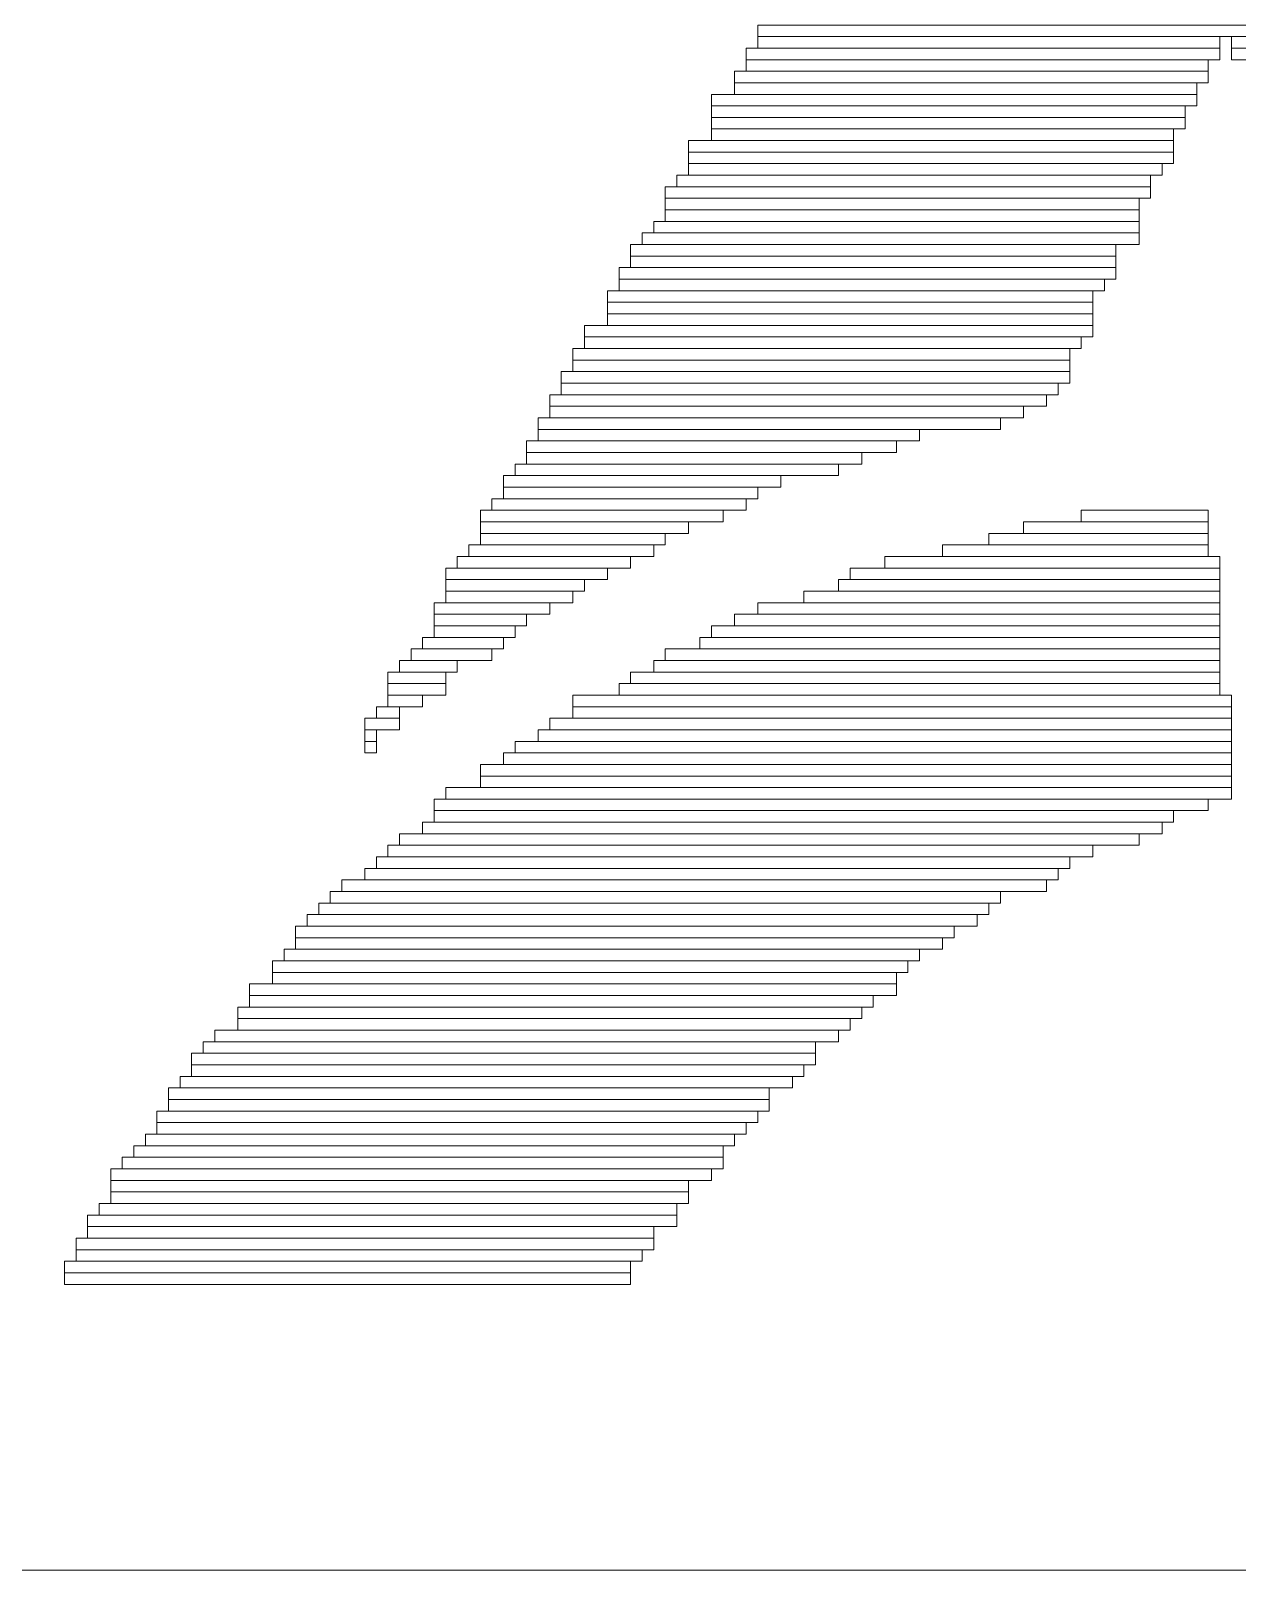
# Model space of a CAD drawing. Header units: millimetres. Extents: x -19.4 to 22.9, y -18.1 to 22.2.
# Drawn here: x -10.31 to -7.658, y -18.091 to -14.707 of the extents above; entities that cross this region are included whole.
import ezdxf

# ---------------------------------------------------------------- set-up
doc = ezdxf.new("R2010")
doc.units = ezdxf.units.MM
doc.header["$MEASUREMENT"] = 0
doc.layers.add('BG_OUTLINE', color=7, linetype='Continuous')
doc.layers.add('MA_PEN3', color=7, linetype='Continuous')

msp = doc.modelspace()

# ---------------------------------------------------------------- linework, layer by layer
at = {"layer": 'BG_OUTLINE', "lineweight": 9}
msp.add_open_spline([(-13.5636, -18.0908), (-13.5636, -18.0908), (13.4366, -18.0908), (13.4366, -18.0908), (13.4366, -18.0908), (13.4366, -18.0908), (13.4366, 12.9092), (13.4366, 12.9092), (13.4366, 12.9092), (13.4366, 12.9092), (-13.5636, 12.9092), (-13.5636, 12.9092), (-13.5636, 12.9092), (-13.5636, 12.9092), (-13.5636, -18.0908), (-13.5636, -18.0908)], degree=3, knots=[0, 0, 0, 0, 0.25, 0.25, 0.25, 0.25, 0.5, 0.5, 0.5, 0.5, 0.75, 0.75, 0.75, 0.75, 1, 1, 1, 1], dxfattribs=at)
at = {"layer": 'MA_PEN3', "lineweight": 9}
for points in [[(-8.7122, -14.7192), (-8.7122, -14.7192), (-8.7122, -14.6938), (-8.7122, -14.6938), (-8.7122, -14.6938), (-8.7122, -14.6938), (-6.7056, -14.6938), (-6.7056, -14.6938), (-6.7056, -14.6938), (-6.7056, -14.6938), (-6.7056, -14.7192), (-6.7056, -14.7192), (-6.7056, -14.7192), (-6.7056, -14.7192), (-8.7122, -14.7192), (-8.7122, -14.7192)], [(-8.7122, -14.7446), (-8.7122, -14.7446), (-8.7122, -14.7192), (-8.7122, -14.7192), (-8.7122, -14.7192), (-8.7122, -14.7192), (-7.6962, -14.7192), (-7.6962, -14.7192), (-7.6962, -14.7192), (-7.6962, -14.7192), (-7.6962, -14.7446), (-7.6962, -14.7446), (-7.6962, -14.7446), (-7.6962, -14.7446), (-8.7122, -14.7446), (-8.7122, -14.7446)], [(-7.6708, -14.7446), (-7.6708, -14.7446), (-7.6708, -14.7192), (-7.6708, -14.7192), (-7.6708, -14.7192), (-7.6708, -14.7192), (-6.7056, -14.7192), (-6.7056, -14.7192), (-6.7056, -14.7192), (-6.7056, -14.7192), (-6.7056, -14.7446), (-6.7056, -14.7446), (-6.7056, -14.7446), (-6.7056, -14.7446), (-7.6708, -14.7446), (-7.6708, -14.7446)], [(-8.7376, -14.77), (-8.7376, -14.77), (-8.7376, -14.7446), (-8.7376, -14.7446), (-8.7376, -14.7446), (-8.7376, -14.7446), (-7.6962, -14.7446), (-7.6962, -14.7446), (-7.6962, -14.7446), (-7.6962, -14.7446), (-7.6962, -14.77), (-7.6962, -14.77), (-7.6962, -14.77), (-7.6962, -14.77), (-8.7376, -14.77), (-8.7376, -14.77)], [(-7.6708, -14.77), (-7.6708, -14.77), (-7.6708, -14.7446), (-7.6708, -14.7446), (-7.6708, -14.7446), (-7.6708, -14.7446), (-6.7056, -14.7446), (-6.7056, -14.7446), (-6.7056, -14.7446), (-6.7056, -14.7446), (-6.7056, -14.77), (-6.7056, -14.77), (-6.7056, -14.77), (-6.7056, -14.77), (-7.6708, -14.77), (-7.6708, -14.77)], [(-8.7376, -14.7954), (-8.7376, -14.7954), (-8.7376, -14.77), (-8.7376, -14.77), (-8.7376, -14.77), (-8.7376, -14.77), (-7.7216, -14.77), (-7.7216, -14.77), (-7.7216, -14.77), (-7.7216, -14.77), (-7.7216, -14.7954), (-7.7216, -14.7954), (-7.7216, -14.7954), (-7.7216, -14.7954), (-8.7376, -14.7954), (-8.7376, -14.7954)], [(-8.763, -14.8208), (-8.763, -14.8208), (-8.763, -14.7954), (-8.763, -14.7954), (-8.763, -14.7954), (-8.763, -14.7954), (-7.7216, -14.7954), (-7.7216, -14.7954), (-7.7216, -14.7954), (-7.7216, -14.7954), (-7.7216, -14.8208), (-7.7216, -14.8208), (-7.7216, -14.8208), (-7.7216, -14.8208), (-8.763, -14.8208), (-8.763, -14.8208)], [(-8.763, -14.8462), (-8.763, -14.8462), (-8.763, -14.8208), (-8.763, -14.8208), (-8.763, -14.8208), (-8.763, -14.8208), (-7.747, -14.8208), (-7.747, -14.8208), (-7.747, -14.8208), (-7.747, -14.8208), (-7.747, -14.8462), (-7.747, -14.8462), (-7.747, -14.8462), (-7.747, -14.8462), (-8.763, -14.8462), (-8.763, -14.8462)], [(-8.8138, -14.8716), (-8.8138, -14.8716), (-8.8138, -14.8462), (-8.8138, -14.8462), (-8.8138, -14.8462), (-8.8138, -14.8462), (-7.747, -14.8462), (-7.747, -14.8462), (-7.747, -14.8462), (-7.747, -14.8462), (-7.747, -14.8716), (-7.747, -14.8716), (-7.747, -14.8716), (-7.747, -14.8716), (-8.8138, -14.8716), (-8.8138, -14.8716)], [(-8.8138, -14.897), (-8.8138, -14.897), (-8.8138, -14.8716), (-8.8138, -14.8716), (-8.8138, -14.8716), (-8.8138, -14.8716), (-7.7724, -14.8716), (-7.7724, -14.8716), (-7.7724, -14.8716), (-7.7724, -14.8716), (-7.7724, -14.897), (-7.7724, -14.897), (-7.7724, -14.897), (-7.7724, -14.897), (-8.8138, -14.897), (-8.8138, -14.897)], [(-8.8138, -14.9224), (-8.8138, -14.9224), (-8.8138, -14.897), (-8.8138, -14.897), (-8.8138, -14.897), (-8.8138, -14.897), (-7.7724, -14.897), (-7.7724, -14.897), (-7.7724, -14.897), (-7.7724, -14.897), (-7.7724, -14.9224), (-7.7724, -14.9224), (-7.7724, -14.9224), (-7.7724, -14.9224), (-8.8138, -14.9224), (-8.8138, -14.9224)], [(-8.8138, -14.9478), (-8.8138, -14.9478), (-8.8138, -14.9224), (-8.8138, -14.9224), (-8.8138, -14.9224), (-8.8138, -14.9224), (-7.7978, -14.9224), (-7.7978, -14.9224), (-7.7978, -14.9224), (-7.7978, -14.9224), (-7.7978, -14.9478), (-7.7978, -14.9478), (-7.7978, -14.9478), (-7.7978, -14.9478), (-8.8138, -14.9478), (-8.8138, -14.9478)], [(-8.8646, -14.9732), (-8.8646, -14.9732), (-8.8646, -14.9478), (-8.8646, -14.9478), (-8.8646, -14.9478), (-8.8646, -14.9478), (-7.7978, -14.9478), (-7.7978, -14.9478), (-7.7978, -14.9478), (-7.7978, -14.9478), (-7.7978, -14.9732), (-7.7978, -14.9732), (-7.7978, -14.9732), (-7.7978, -14.9732), (-8.8646, -14.9732), (-8.8646, -14.9732)], [(-8.8646, -14.9986), (-8.8646, -14.9986), (-8.8646, -14.9732), (-8.8646, -14.9732), (-8.8646, -14.9732), (-8.8646, -14.9732), (-7.7978, -14.9732), (-7.7978, -14.9732), (-7.7978, -14.9732), (-7.7978, -14.9732), (-7.7978, -14.9986), (-7.7978, -14.9986), (-7.7978, -14.9986), (-7.7978, -14.9986), (-8.8646, -14.9986), (-8.8646, -14.9986)], [(-8.89, -15.0494), (-8.89, -15.0494), (-8.89, -15.024), (-8.89, -15.024), (-8.89, -15.024), (-8.89, -15.024), (-7.8486, -15.024), (-7.8486, -15.024), (-7.8486, -15.024), (-7.8486, -15.024), (-7.8486, -15.0494), (-7.8486, -15.0494), (-7.8486, -15.0494), (-7.8486, -15.0494), (-8.89, -15.0494), (-8.89, -15.0494)], [(-8.8646, -15.024), (-8.8646, -15.024), (-8.8646, -14.9986), (-8.8646, -14.9986), (-8.8646, -14.9986), (-8.8646, -14.9986), (-7.8232, -14.9986), (-7.8232, -14.9986), (-7.8232, -14.9986), (-7.8232, -14.9986), (-7.8232, -15.024), (-7.8232, -15.024), (-7.8232, -15.024), (-7.8232, -15.024), (-8.8646, -15.024), (-8.8646, -15.024)], [(-8.9154, -15.0748), (-8.9154, -15.0748), (-8.9154, -15.0494), (-8.9154, -15.0494), (-8.9154, -15.0494), (-8.9154, -15.0494), (-7.8486, -15.0494), (-7.8486, -15.0494), (-7.8486, -15.0494), (-7.8486, -15.0494), (-7.8486, -15.0748), (-7.8486, -15.0748), (-7.8486, -15.0748), (-7.8486, -15.0748), (-8.9154, -15.0748), (-8.9154, -15.0748)], [(-8.9154, -15.1002), (-8.9154, -15.1002), (-8.9154, -15.0748), (-8.9154, -15.0748), (-8.9154, -15.0748), (-8.9154, -15.0748), (-7.874, -15.0748), (-7.874, -15.0748), (-7.874, -15.0748), (-7.874, -15.0748), (-7.874, -15.1002), (-7.874, -15.1002), (-7.874, -15.1002), (-7.874, -15.1002), (-8.9154, -15.1002), (-8.9154, -15.1002)], [(-8.9408, -15.151), (-8.9408, -15.151), (-8.9408, -15.1256), (-8.9408, -15.1256), (-8.9408, -15.1256), (-8.9408, -15.1256), (-7.874, -15.1256), (-7.874, -15.1256), (-7.874, -15.1256), (-7.874, -15.1256), (-7.874, -15.151), (-7.874, -15.151), (-7.874, -15.151), (-7.874, -15.151), (-8.9408, -15.151), (-8.9408, -15.151)], [(-8.9154, -15.1256), (-8.9154, -15.1256), (-8.9154, -15.1002), (-8.9154, -15.1002), (-8.9154, -15.1002), (-8.9154, -15.1002), (-7.874, -15.1002), (-7.874, -15.1002), (-7.874, -15.1002), (-7.874, -15.1002), (-7.874, -15.1256), (-7.874, -15.1256), (-7.874, -15.1256), (-7.874, -15.1256), (-8.9154, -15.1256), (-8.9154, -15.1256)], [(-8.9662, -15.1764), (-8.9662, -15.1764), (-8.9662, -15.151), (-8.9662, -15.151), (-8.9662, -15.151), (-8.9662, -15.151), (-7.874, -15.151), (-7.874, -15.151), (-7.874, -15.151), (-7.874, -15.151), (-7.874, -15.1764), (-7.874, -15.1764), (-7.874, -15.1764), (-7.874, -15.1764), (-8.9662, -15.1764), (-8.9662, -15.1764)], [(-8.9916, -15.2018), (-8.9916, -15.2018), (-8.9916, -15.1764), (-8.9916, -15.1764), (-8.9916, -15.1764), (-8.9916, -15.1764), (-7.9248, -15.1764), (-7.9248, -15.1764), (-7.9248, -15.1764), (-7.9248, -15.1764), (-7.9248, -15.2018), (-7.9248, -15.2018), (-7.9248, -15.2018), (-7.9248, -15.2018), (-8.9916, -15.2018), (-8.9916, -15.2018)], [(-9.017, -15.2526), (-9.017, -15.2526), (-9.017, -15.2272), (-9.017, -15.2272), (-9.017, -15.2272), (-9.017, -15.2272), (-7.9248, -15.2272), (-7.9248, -15.2272), (-7.9248, -15.2272), (-7.9248, -15.2272), (-7.9248, -15.2526), (-7.9248, -15.2526), (-7.9248, -15.2526), (-7.9248, -15.2526), (-9.017, -15.2526), (-9.017, -15.2526)], [(-8.9916, -15.2272), (-8.9916, -15.2272), (-8.9916, -15.2018), (-8.9916, -15.2018), (-8.9916, -15.2018), (-8.9916, -15.2018), (-7.9248, -15.2018), (-7.9248, -15.2018), (-7.9248, -15.2018), (-7.9248, -15.2018), (-7.9248, -15.2272), (-7.9248, -15.2272), (-7.9248, -15.2272), (-7.9248, -15.2272), (-8.9916, -15.2272), (-8.9916, -15.2272)], [(-9.017, -15.278), (-9.017, -15.278), (-9.017, -15.2526), (-9.017, -15.2526), (-9.017, -15.2526), (-9.017, -15.2526), (-7.9502, -15.2526), (-7.9502, -15.2526), (-7.9502, -15.2526), (-7.9502, -15.2526), (-7.9502, -15.278), (-7.9502, -15.278), (-7.9502, -15.278), (-7.9502, -15.278), (-9.017, -15.278), (-9.017, -15.278)], [(-9.0424, -15.3034), (-9.0424, -15.3034), (-9.0424, -15.278), (-9.0424, -15.278), (-9.0424, -15.278), (-9.0424, -15.278), (-7.9756, -15.278), (-7.9756, -15.278), (-7.9756, -15.278), (-7.9756, -15.278), (-7.9756, -15.3034), (-7.9756, -15.3034), (-7.9756, -15.3034), (-7.9756, -15.3034), (-9.0424, -15.3034), (-9.0424, -15.3034)], [(-9.0424, -15.3288), (-9.0424, -15.3288), (-9.0424, -15.3034), (-9.0424, -15.3034), (-9.0424, -15.3034), (-9.0424, -15.3034), (-7.9756, -15.3034), (-7.9756, -15.3034), (-7.9756, -15.3034), (-7.9756, -15.3034), (-7.9756, -15.3288), (-7.9756, -15.3288), (-7.9756, -15.3288), (-7.9756, -15.3288), (-9.0424, -15.3288), (-9.0424, -15.3288)], [(-9.0424, -15.3542), (-9.0424, -15.3542), (-9.0424, -15.3288), (-9.0424, -15.3288), (-9.0424, -15.3288), (-9.0424, -15.3288), (-7.9756, -15.3288), (-7.9756, -15.3288), (-7.9756, -15.3288), (-7.9756, -15.3288), (-7.9756, -15.3542), (-7.9756, -15.3542), (-7.9756, -15.3542), (-7.9756, -15.3542), (-9.0424, -15.3542), (-9.0424, -15.3542)], [(-9.0932, -15.3796), (-9.0932, -15.3796), (-9.0932, -15.3542), (-9.0932, -15.3542), (-9.0932, -15.3542), (-9.0932, -15.3542), (-7.9756, -15.3542), (-7.9756, -15.3542), (-7.9756, -15.3542), (-7.9756, -15.3542), (-7.9756, -15.3796), (-7.9756, -15.3796), (-7.9756, -15.3796), (-7.9756, -15.3796), (-9.0932, -15.3796), (-9.0932, -15.3796)], [(-9.0932, -15.405), (-9.0932, -15.405), (-9.0932, -15.3796), (-9.0932, -15.3796), (-9.0932, -15.3796), (-9.0932, -15.3796), (-8.001, -15.3796), (-8.001, -15.3796), (-8.001, -15.3796), (-8.001, -15.3796), (-8.001, -15.405), (-8.001, -15.405), (-8.001, -15.405), (-8.001, -15.405), (-9.0932, -15.405), (-9.0932, -15.405)], [(-9.1186, -15.4304), (-9.1186, -15.4304), (-9.1186, -15.405), (-9.1186, -15.405), (-9.1186, -15.405), (-9.1186, -15.405), (-8.0264, -15.405), (-8.0264, -15.405), (-8.0264, -15.405), (-8.0264, -15.405), (-8.0264, -15.4304), (-8.0264, -15.4304), (-8.0264, -15.4304), (-8.0264, -15.4304), (-9.1186, -15.4304), (-9.1186, -15.4304)], [(-9.1186, -15.4558), (-9.1186, -15.4558), (-9.1186, -15.4304), (-9.1186, -15.4304), (-9.1186, -15.4304), (-9.1186, -15.4304), (-8.0264, -15.4304), (-8.0264, -15.4304), (-8.0264, -15.4304), (-8.0264, -15.4304), (-8.0264, -15.4558), (-8.0264, -15.4558), (-8.0264, -15.4558), (-8.0264, -15.4558), (-9.1186, -15.4558), (-9.1186, -15.4558)], [(-9.144, -15.4812), (-9.144, -15.4812), (-9.144, -15.4558), (-9.144, -15.4558), (-9.144, -15.4558), (-9.144, -15.4558), (-8.0264, -15.4558), (-8.0264, -15.4558), (-8.0264, -15.4558), (-8.0264, -15.4558), (-8.0264, -15.4812), (-8.0264, -15.4812), (-8.0264, -15.4812), (-8.0264, -15.4812), (-9.144, -15.4812), (-9.144, -15.4812)], [(-9.144, -15.5066), (-9.144, -15.5066), (-9.144, -15.4812), (-9.144, -15.4812), (-9.144, -15.4812), (-9.144, -15.4812), (-8.0518, -15.4812), (-8.0518, -15.4812), (-8.0518, -15.4812), (-8.0518, -15.4812), (-8.0518, -15.5066), (-8.0518, -15.5066), (-8.0518, -15.5066), (-8.0518, -15.5066), (-9.144, -15.5066), (-9.144, -15.5066)], [(-9.1694, -15.532), (-9.1694, -15.532), (-9.1694, -15.5066), (-9.1694, -15.5066), (-9.1694, -15.5066), (-9.1694, -15.5066), (-8.0772, -15.5066), (-8.0772, -15.5066), (-8.0772, -15.5066), (-8.0772, -15.5066), (-8.0772, -15.532), (-8.0772, -15.532), (-8.0772, -15.532), (-8.0772, -15.532), (-9.1694, -15.532), (-9.1694, -15.532)], [(-9.1694, -15.5574), (-9.1694, -15.5574), (-9.1694, -15.532), (-9.1694, -15.532), (-9.1694, -15.532), (-9.1694, -15.532), (-8.128, -15.532), (-8.128, -15.532), (-8.128, -15.532), (-8.128, -15.532), (-8.128, -15.5574), (-8.128, -15.5574), (-8.128, -15.5574), (-8.128, -15.5574), (-9.1694, -15.5574), (-9.1694, -15.5574)], [(-9.1948, -15.5828), (-9.1948, -15.5828), (-9.1948, -15.5574), (-9.1948, -15.5574), (-9.1948, -15.5574), (-9.1948, -15.5574), (-8.1788, -15.5574), (-8.1788, -15.5574), (-8.1788, -15.5574), (-8.1788, -15.5574), (-8.1788, -15.5828), (-8.1788, -15.5828), (-8.1788, -15.5828), (-8.1788, -15.5828), (-9.1948, -15.5828), (-9.1948, -15.5828)], [(-9.1948, -15.6082), (-9.1948, -15.6082), (-9.1948, -15.5828), (-9.1948, -15.5828), (-9.1948, -15.5828), (-9.1948, -15.5828), (-8.3566, -15.5828), (-8.3566, -15.5828), (-8.3566, -15.5828), (-8.3566, -15.5828), (-8.3566, -15.6082), (-8.3566, -15.6082), (-8.3566, -15.6082), (-8.3566, -15.6082), (-9.1948, -15.6082), (-9.1948, -15.6082)], [(-9.2202, -15.6336), (-9.2202, -15.6336), (-9.2202, -15.6082), (-9.2202, -15.6082), (-9.2202, -15.6082), (-9.2202, -15.6082), (-8.4074, -15.6082), (-8.4074, -15.6082), (-8.4074, -15.6082), (-8.4074, -15.6082), (-8.4074, -15.6336), (-8.4074, -15.6336), (-8.4074, -15.6336), (-8.4074, -15.6336), (-9.2202, -15.6336), (-9.2202, -15.6336)], [(-9.2202, -15.659), (-9.2202, -15.659), (-9.2202, -15.6336), (-9.2202, -15.6336), (-9.2202, -15.6336), (-9.2202, -15.6336), (-8.4835, -15.6336), (-8.4835, -15.6336), (-8.4835, -15.6336), (-8.4835, -15.6336), (-8.4835, -15.659), (-8.4835, -15.659), (-8.4835, -15.659), (-8.4835, -15.659), (-9.2202, -15.659), (-9.2202, -15.659)], [(-9.2456, -15.6844), (-9.2456, -15.6844), (-9.2456, -15.659), (-9.2456, -15.659), (-9.2456, -15.659), (-9.2456, -15.659), (-8.5344, -15.659), (-8.5344, -15.659), (-8.5344, -15.659), (-8.5344, -15.659), (-8.5344, -15.6844), (-8.5344, -15.6844), (-8.5344, -15.6844), (-8.5344, -15.6844), (-9.2456, -15.6844), (-9.2456, -15.6844)], [(-9.271, -15.7098), (-9.271, -15.7098), (-9.271, -15.6844), (-9.271, -15.6844), (-9.271, -15.6844), (-9.271, -15.6844), (-8.6614, -15.6844), (-8.6614, -15.6844), (-8.6614, -15.6844), (-8.6614, -15.6844), (-8.6614, -15.7098), (-8.6614, -15.7098), (-8.6614, -15.7098), (-8.6614, -15.7098), (-9.271, -15.7098), (-9.271, -15.7098)], [(-9.2964, -15.7606), (-9.2964, -15.7606), (-9.2964, -15.7352), (-9.2964, -15.7352), (-9.2964, -15.7352), (-9.2964, -15.7352), (-8.7376, -15.7352), (-8.7376, -15.7352), (-8.7376, -15.7352), (-8.7376, -15.7352), (-8.7376, -15.7606), (-8.7376, -15.7606), (-8.7376, -15.7606), (-8.7376, -15.7606), (-9.2964, -15.7606), (-9.2964, -15.7606)], [(-9.271, -15.7352), (-9.271, -15.7352), (-9.271, -15.7098), (-9.271, -15.7098), (-9.271, -15.7098), (-9.271, -15.7098), (-8.7122, -15.7098), (-8.7122, -15.7098), (-8.7122, -15.7098), (-8.7122, -15.7098), (-8.7122, -15.7352), (-8.7122, -15.7352), (-8.7122, -15.7352), (-8.7122, -15.7352), (-9.271, -15.7352), (-9.271, -15.7352)], [(-9.3218, -15.786), (-9.3218, -15.786), (-9.3218, -15.7606), (-9.3218, -15.7606), (-9.3218, -15.7606), (-9.3218, -15.7606), (-8.7884, -15.7606), (-8.7884, -15.7606), (-8.7884, -15.7606), (-8.7884, -15.7606), (-8.7884, -15.786), (-8.7884, -15.786), (-8.7884, -15.786), (-8.7884, -15.786), (-9.3218, -15.786), (-9.3218, -15.786)], [(-8.001, -15.786), (-8.001, -15.786), (-8.001, -15.7606), (-8.001, -15.7606), (-8.001, -15.7606), (-8.001, -15.7606), (-7.7216, -15.7606), (-7.7216, -15.7606), (-7.7216, -15.7606), (-7.7216, -15.7606), (-7.7216, -15.786), (-7.7216, -15.786), (-7.7216, -15.786), (-7.7216, -15.786), (-8.001, -15.786), (-8.001, -15.786)], [(-9.3218, -15.8114), (-9.3218, -15.8114), (-9.3218, -15.786), (-9.3218, -15.786), (-9.3218, -15.786), (-9.3218, -15.786), (-8.8646, -15.786), (-8.8646, -15.786), (-8.8646, -15.786), (-8.8646, -15.786), (-8.8646, -15.8114), (-8.8646, -15.8114), (-8.8646, -15.8114), (-8.8646, -15.8114), (-9.3218, -15.8114), (-9.3218, -15.8114)], [(-8.128, -15.8114), (-8.128, -15.8114), (-8.128, -15.786), (-8.128, -15.786), (-8.128, -15.786), (-8.128, -15.786), (-7.7216, -15.786), (-7.7216, -15.786), (-7.7216, -15.786), (-7.7216, -15.786), (-7.7216, -15.8114), (-7.7216, -15.8114), (-7.7216, -15.8114), (-7.7216, -15.8114), (-8.128, -15.8114), (-8.128, -15.8114)], [(-9.3472, -15.8622), (-9.3472, -15.8622), (-9.3472, -15.8368), (-9.3472, -15.8368), (-9.3472, -15.8368), (-9.3472, -15.8368), (-8.9408, -15.8368), (-8.9408, -15.8368), (-8.9408, -15.8368), (-8.9408, -15.8368), (-8.9408, -15.8622), (-8.9408, -15.8622), (-8.9408, -15.8622), (-8.9408, -15.8622), (-9.3472, -15.8622), (-9.3472, -15.8622)], [(-9.3218, -15.8368), (-9.3218, -15.8368), (-9.3218, -15.8114), (-9.3218, -15.8114), (-9.3218, -15.8114), (-9.3218, -15.8114), (-8.9154, -15.8114), (-8.9154, -15.8114), (-8.9154, -15.8114), (-8.9154, -15.8114), (-8.9154, -15.8368), (-8.9154, -15.8368), (-8.9154, -15.8368), (-8.9154, -15.8368), (-9.3218, -15.8368), (-9.3218, -15.8368)], [(-8.3058, -15.8622), (-8.3058, -15.8622), (-8.3058, -15.8368), (-8.3058, -15.8368), (-8.3058, -15.8368), (-8.3058, -15.8368), (-7.7216, -15.8368), (-7.7216, -15.8368), (-7.7216, -15.8368), (-7.7216, -15.8368), (-7.7216, -15.8622), (-7.7216, -15.8622), (-7.7216, -15.8622), (-7.7216, -15.8622), (-8.3058, -15.8622), (-8.3058, -15.8622)], [(-8.2042, -15.8368), (-8.2042, -15.8368), (-8.2042, -15.8114), (-8.2042, -15.8114), (-8.2042, -15.8114), (-8.2042, -15.8114), (-7.7216, -15.8114), (-7.7216, -15.8114), (-7.7216, -15.8114), (-7.7216, -15.8114), (-7.7216, -15.8368), (-7.7216, -15.8368), (-7.7216, -15.8368), (-7.7216, -15.8368), (-8.2042, -15.8368), (-8.2042, -15.8368)], [(-9.3726, -15.8876), (-9.3726, -15.8876), (-9.3726, -15.8622), (-9.3726, -15.8622), (-9.3726, -15.8622), (-9.3726, -15.8622), (-8.9916, -15.8622), (-8.9916, -15.8622), (-8.9916, -15.8622), (-8.9916, -15.8622), (-8.9916, -15.8876), (-8.9916, -15.8876), (-8.9916, -15.8876), (-8.9916, -15.8876), (-9.3726, -15.8876), (-9.3726, -15.8876)], [(-8.4328, -15.8876), (-8.4328, -15.8876), (-8.4328, -15.8622), (-8.4328, -15.8622), (-8.4328, -15.8622), (-8.4328, -15.8622), (-7.6962, -15.8622), (-7.6962, -15.8622), (-7.6962, -15.8622), (-7.6962, -15.8622), (-7.6962, -15.8876), (-7.6962, -15.8876), (-7.6962, -15.8876), (-7.6962, -15.8876), (-8.4328, -15.8876), (-8.4328, -15.8876)], [(-9.398, -15.913), (-9.398, -15.913), (-9.398, -15.8876), (-9.398, -15.8876), (-9.398, -15.8876), (-9.398, -15.8876), (-9.0424, -15.8876), (-9.0424, -15.8876), (-9.0424, -15.8876), (-9.0424, -15.8876), (-9.0424, -15.913), (-9.0424, -15.913), (-9.0424, -15.913), (-9.0424, -15.913), (-9.398, -15.913), (-9.398, -15.913)], [(-8.509, -15.913), (-8.509, -15.913), (-8.509, -15.8876), (-8.509, -15.8876), (-8.509, -15.8876), (-8.509, -15.8876), (-7.6962, -15.8876), (-7.6962, -15.8876), (-7.6962, -15.8876), (-7.6962, -15.8876), (-7.6962, -15.913), (-7.6962, -15.913), (-7.6962, -15.913), (-7.6962, -15.913), (-8.509, -15.913), (-8.509, -15.913)], [(-9.398, -15.9384), (-9.398, -15.9384), (-9.398, -15.913), (-9.398, -15.913), (-9.398, -15.913), (-9.398, -15.913), (-9.0932, -15.913), (-9.0932, -15.913), (-9.0932, -15.913), (-9.0932, -15.913), (-9.0932, -15.9384), (-9.0932, -15.9384), (-9.0932, -15.9384), (-9.0932, -15.9384), (-9.398, -15.9384), (-9.398, -15.9384)], [(-9.398, -15.9638), (-9.398, -15.9638), (-9.398, -15.9384), (-9.398, -15.9384), (-9.398, -15.9384), (-9.398, -15.9384), (-9.1186, -15.9384), (-9.1186, -15.9384), (-9.1186, -15.9384), (-9.1186, -15.9384), (-9.1186, -15.9638), (-9.1186, -15.9638), (-9.1186, -15.9638), (-9.1186, -15.9638), (-9.398, -15.9638), (-9.398, -15.9638)], [(-8.6106, -15.9638), (-8.6106, -15.9638), (-8.6106, -15.9384), (-8.6106, -15.9384), (-8.6106, -15.9384), (-8.6106, -15.9384), (-7.6962, -15.9384), (-7.6962, -15.9384), (-7.6962, -15.9384), (-7.6962, -15.9384), (-7.6962, -15.9638), (-7.6962, -15.9638), (-7.6962, -15.9638), (-7.6962, -15.9638), (-8.6106, -15.9638), (-8.6106, -15.9638)], [(-8.5344, -15.9384), (-8.5344, -15.9384), (-8.5344, -15.913), (-8.5344, -15.913), (-8.5344, -15.913), (-8.5344, -15.913), (-7.6962, -15.913), (-7.6962, -15.913), (-7.6962, -15.913), (-7.6962, -15.913), (-7.6962, -15.9384), (-7.6962, -15.9384), (-7.6962, -15.9384), (-7.6962, -15.9384), (-8.5344, -15.9384), (-8.5344, -15.9384)], [(-9.4234, -15.9892), (-9.4234, -15.9892), (-9.4234, -15.9638), (-9.4234, -15.9638), (-9.4234, -15.9638), (-9.4234, -15.9638), (-9.1694, -15.9638), (-9.1694, -15.9638), (-9.1694, -15.9638), (-9.1694, -15.9638), (-9.1694, -15.9892), (-9.1694, -15.9892), (-9.1694, -15.9892), (-9.1694, -15.9892), (-9.4234, -15.9892), (-9.4234, -15.9892)], [(-8.7122, -15.9892), (-8.7122, -15.9892), (-8.7122, -15.9638), (-8.7122, -15.9638), (-8.7122, -15.9638), (-8.7122, -15.9638), (-7.6962, -15.9638), (-7.6962, -15.9638), (-7.6962, -15.9638), (-7.6962, -15.9638), (-7.6962, -15.9892), (-7.6962, -15.9892), (-7.6962, -15.9892), (-7.6962, -15.9892), (-8.7122, -15.9892), (-8.7122, -15.9892)], [(-9.4234, -16.0146), (-9.4234, -16.0146), (-9.4234, -15.9892), (-9.4234, -15.9892), (-9.4234, -15.9892), (-9.4234, -15.9892), (-9.2202, -15.9892), (-9.2202, -15.9892), (-9.2202, -15.9892), (-9.2202, -15.9892), (-9.2202, -16.0146), (-9.2202, -16.0146), (-9.2202, -16.0146), (-9.2202, -16.0146), (-9.4234, -16.0146), (-9.4234, -16.0146)], [(-8.763, -16.0146), (-8.763, -16.0146), (-8.763, -15.9892), (-8.763, -15.9892), (-8.763, -15.9892), (-8.763, -15.9892), (-7.6962, -15.9892), (-7.6962, -15.9892), (-7.6962, -15.9892), (-7.6962, -15.9892), (-7.6962, -16.0146), (-7.6962, -16.0146), (-7.6962, -16.0146), (-7.6962, -16.0146), (-8.763, -16.0146), (-8.763, -16.0146)], [(-9.4488, -16.0654), (-9.4488, -16.0654), (-9.4488, -16.04), (-9.4488, -16.04), (-9.4488, -16.04), (-9.4488, -16.04), (-9.271, -16.04), (-9.271, -16.04), (-9.271, -16.04), (-9.271, -16.04), (-9.271, -16.0654), (-9.271, -16.0654), (-9.271, -16.0654), (-9.271, -16.0654), (-9.4488, -16.0654), (-9.4488, -16.0654)], [(-9.4234, -16.04), (-9.4234, -16.04), (-9.4234, -16.0146), (-9.4234, -16.0146), (-9.4234, -16.0146), (-9.4234, -16.0146), (-9.2456, -16.0146), (-9.2456, -16.0146), (-9.2456, -16.0146), (-9.2456, -16.0146), (-9.2456, -16.04), (-9.2456, -16.04), (-9.2456, -16.04), (-9.2456, -16.04), (-9.4234, -16.04), (-9.4234, -16.04)], [(-8.8392, -16.0654), (-8.8392, -16.0654), (-8.8392, -16.04), (-8.8392, -16.04), (-8.8392, -16.04), (-8.8392, -16.04), (-7.6962, -16.04), (-7.6962, -16.04), (-7.6962, -16.04), (-7.6962, -16.04), (-7.6962, -16.0654), (-7.6962, -16.0654), (-7.6962, -16.0654), (-7.6962, -16.0654), (-8.8392, -16.0654), (-8.8392, -16.0654)], [(-8.8138, -16.04), (-8.8138, -16.04), (-8.8138, -16.0146), (-8.8138, -16.0146), (-8.8138, -16.0146), (-8.8138, -16.0146), (-7.6962, -16.0146), (-7.6962, -16.0146), (-7.6962, -16.0146), (-7.6962, -16.0146), (-7.6962, -16.04), (-7.6962, -16.04), (-7.6962, -16.04), (-7.6962, -16.04), (-8.8138, -16.04), (-8.8138, -16.04)], [(-9.4742, -16.0908), (-9.4742, -16.0908), (-9.4742, -16.0654), (-9.4742, -16.0654), (-9.4742, -16.0654), (-9.4742, -16.0654), (-9.2964, -16.0654), (-9.2964, -16.0654), (-9.2964, -16.0654), (-9.2964, -16.0654), (-9.2964, -16.0908), (-9.2964, -16.0908), (-9.2964, -16.0908), (-9.2964, -16.0908), (-9.4742, -16.0908), (-9.4742, -16.0908)], [(-8.9154, -16.0908), (-8.9154, -16.0908), (-8.9154, -16.0654), (-8.9154, -16.0654), (-8.9154, -16.0654), (-8.9154, -16.0654), (-7.6962, -16.0654), (-7.6962, -16.0654), (-7.6962, -16.0654), (-7.6962, -16.0654), (-7.6962, -16.0908), (-7.6962, -16.0908), (-7.6962, -16.0908), (-7.6962, -16.0908), (-8.9154, -16.0908), (-8.9154, -16.0908)], [(-9.4995, -16.1162), (-9.4995, -16.1162), (-9.4995, -16.0908), (-9.4995, -16.0908), (-9.4995, -16.0908), (-9.4995, -16.0908), (-9.3726, -16.0908), (-9.3726, -16.0908), (-9.3726, -16.0908), (-9.3726, -16.0908), (-9.3726, -16.1162), (-9.3726, -16.1162), (-9.3726, -16.1162), (-9.3726, -16.1162), (-9.4995, -16.1162), (-9.4995, -16.1162)], [(-8.9408, -16.1162), (-8.9408, -16.1162), (-8.9408, -16.0908), (-8.9408, -16.0908), (-8.9408, -16.0908), (-8.9408, -16.0908), (-7.6962, -16.0908), (-7.6962, -16.0908), (-7.6962, -16.0908), (-7.6962, -16.0908), (-7.6962, -16.1162), (-7.6962, -16.1162), (-7.6962, -16.1162), (-7.6962, -16.1162), (-8.9408, -16.1162), (-8.9408, -16.1162)], [(-9.525, -16.1416), (-9.525, -16.1416), (-9.525, -16.1162), (-9.525, -16.1162), (-9.525, -16.1162), (-9.525, -16.1162), (-9.398, -16.1162), (-9.398, -16.1162), (-9.398, -16.1162), (-9.398, -16.1162), (-9.398, -16.1416), (-9.398, -16.1416), (-9.398, -16.1416), (-9.398, -16.1416), (-9.525, -16.1416), (-9.525, -16.1416)], [(-9.525, -16.167), (-9.525, -16.167), (-9.525, -16.1416), (-9.525, -16.1416), (-9.525, -16.1416), (-9.525, -16.1416), (-9.398, -16.1416), (-9.398, -16.1416), (-9.398, -16.1416), (-9.398, -16.1416), (-9.398, -16.167), (-9.398, -16.167), (-9.398, -16.167), (-9.398, -16.167), (-9.525, -16.167), (-9.525, -16.167)], [(-9.017, -16.167), (-9.017, -16.167), (-9.017, -16.1416), (-9.017, -16.1416), (-9.017, -16.1416), (-9.017, -16.1416), (-7.6962, -16.1416), (-7.6962, -16.1416), (-7.6962, -16.1416), (-7.6962, -16.1416), (-7.6962, -16.167), (-7.6962, -16.167), (-7.6962, -16.167), (-7.6962, -16.167), (-9.017, -16.167), (-9.017, -16.167)], [(-8.9916, -16.1416), (-8.9916, -16.1416), (-8.9916, -16.1162), (-8.9916, -16.1162), (-8.9916, -16.1162), (-8.9916, -16.1162), (-7.6962, -16.1162), (-7.6962, -16.1162), (-7.6962, -16.1162), (-7.6962, -16.1162), (-7.6962, -16.1416), (-7.6962, -16.1416), (-7.6962, -16.1416), (-7.6962, -16.1416), (-8.9916, -16.1416), (-8.9916, -16.1416)], [(-9.525, -16.1924), (-9.525, -16.1924), (-9.525, -16.167), (-9.525, -16.167), (-9.525, -16.167), (-9.525, -16.167), (-9.4488, -16.167), (-9.4488, -16.167), (-9.4488, -16.167), (-9.4488, -16.167), (-9.4488, -16.1924), (-9.4488, -16.1924), (-9.4488, -16.1924), (-9.4488, -16.1924), (-9.525, -16.1924), (-9.525, -16.1924)], [(-9.1186, -16.1924), (-9.1186, -16.1924), (-9.1186, -16.167), (-9.1186, -16.167), (-9.1186, -16.167), (-9.1186, -16.167), (-7.6708, -16.167), (-7.6708, -16.167), (-7.6708, -16.167), (-7.6708, -16.167), (-7.6708, -16.1924), (-7.6708, -16.1924), (-7.6708, -16.1924), (-7.6708, -16.1924), (-9.1186, -16.1924), (-9.1186, -16.1924)], [(-9.5504, -16.2178), (-9.5504, -16.2178), (-9.5504, -16.1924), (-9.5504, -16.1924), (-9.5504, -16.1924), (-9.5504, -16.1924), (-9.4995, -16.1924), (-9.4995, -16.1924), (-9.4995, -16.1924), (-9.4995, -16.1924), (-9.4995, -16.2178), (-9.4995, -16.2178), (-9.4995, -16.2178), (-9.4995, -16.2178), (-9.5504, -16.2178), (-9.5504, -16.2178)], [(-9.1186, -16.2178), (-9.1186, -16.2178), (-9.1186, -16.1924), (-9.1186, -16.1924), (-9.1186, -16.1924), (-9.1186, -16.1924), (-7.6708, -16.1924), (-7.6708, -16.1924), (-7.6708, -16.1924), (-7.6708, -16.1924), (-7.6708, -16.2178), (-7.6708, -16.2178), (-7.6708, -16.2178), (-7.6708, -16.2178), (-9.1186, -16.2178), (-9.1186, -16.2178)], [(-9.5757, -16.2432), (-9.5757, -16.2432), (-9.5757, -16.2178), (-9.5757, -16.2178), (-9.5757, -16.2178), (-9.5757, -16.2178), (-9.4995, -16.2178), (-9.4995, -16.2178), (-9.4995, -16.2178), (-9.4995, -16.2178), (-9.4995, -16.2432), (-9.4995, -16.2432), (-9.4995, -16.2432), (-9.4995, -16.2432), (-9.5757, -16.2432), (-9.5757, -16.2432)], [(-9.5757, -16.2686), (-9.5757, -16.2686), (-9.5757, -16.2432), (-9.5757, -16.2432), (-9.5757, -16.2432), (-9.5757, -16.2432), (-9.5504, -16.2432), (-9.5504, -16.2432), (-9.5504, -16.2432), (-9.5504, -16.2432), (-9.5504, -16.2686), (-9.5504, -16.2686), (-9.5504, -16.2686), (-9.5504, -16.2686), (-9.5757, -16.2686), (-9.5757, -16.2686)], [(-9.1948, -16.2686), (-9.1948, -16.2686), (-9.1948, -16.2432), (-9.1948, -16.2432), (-9.1948, -16.2432), (-9.1948, -16.2432), (-7.6708, -16.2432), (-7.6708, -16.2432), (-7.6708, -16.2432), (-7.6708, -16.2432), (-7.6708, -16.2686), (-7.6708, -16.2686), (-7.6708, -16.2686), (-7.6708, -16.2686), (-9.1948, -16.2686), (-9.1948, -16.2686)], [(-9.1694, -16.2432), (-9.1694, -16.2432), (-9.1694, -16.2178), (-9.1694, -16.2178), (-9.1694, -16.2178), (-9.1694, -16.2178), (-7.6708, -16.2178), (-7.6708, -16.2178), (-7.6708, -16.2178), (-7.6708, -16.2178), (-7.6708, -16.2432), (-7.6708, -16.2432), (-7.6708, -16.2432), (-7.6708, -16.2432), (-9.1694, -16.2432), (-9.1694, -16.2432)], [(-9.5757, -16.294), (-9.5757, -16.294), (-9.5757, -16.2686), (-9.5757, -16.2686), (-9.5757, -16.2686), (-9.5757, -16.2686), (-9.5504, -16.2686), (-9.5504, -16.2686), (-9.5504, -16.2686), (-9.5504, -16.2686), (-9.5504, -16.294), (-9.5504, -16.294), (-9.5504, -16.294), (-9.5504, -16.294), (-9.5757, -16.294), (-9.5757, -16.294)], [(-9.2456, -16.294), (-9.2456, -16.294), (-9.2456, -16.2686), (-9.2456, -16.2686), (-9.2456, -16.2686), (-9.2456, -16.2686), (-7.6708, -16.2686), (-7.6708, -16.2686), (-7.6708, -16.2686), (-7.6708, -16.2686), (-7.6708, -16.294), (-7.6708, -16.294), (-7.6708, -16.294), (-7.6708, -16.294), (-9.2456, -16.294), (-9.2456, -16.294)], [(-9.271, -16.3194), (-9.271, -16.3194), (-9.271, -16.294), (-9.271, -16.294), (-9.271, -16.294), (-9.271, -16.294), (-7.6708, -16.294), (-7.6708, -16.294), (-7.6708, -16.294), (-7.6708, -16.294), (-7.6708, -16.3194), (-7.6708, -16.3194), (-7.6708, -16.3194), (-7.6708, -16.3194), (-9.271, -16.3194), (-9.271, -16.3194)], [(-9.3218, -16.3448), (-9.3218, -16.3448), (-9.3218, -16.3194), (-9.3218, -16.3194), (-9.3218, -16.3194), (-9.3218, -16.3194), (-7.6708, -16.3194), (-7.6708, -16.3194), (-7.6708, -16.3194), (-7.6708, -16.3194), (-7.6708, -16.3448), (-7.6708, -16.3448), (-7.6708, -16.3448), (-7.6708, -16.3448), (-9.3218, -16.3448), (-9.3218, -16.3448)], [(-9.3218, -16.3702), (-9.3218, -16.3702), (-9.3218, -16.3448), (-9.3218, -16.3448), (-9.3218, -16.3448), (-9.3218, -16.3448), (-7.6708, -16.3448), (-7.6708, -16.3448), (-7.6708, -16.3448), (-7.6708, -16.3448), (-7.6708, -16.3702), (-7.6708, -16.3702), (-7.6708, -16.3702), (-7.6708, -16.3702), (-9.3218, -16.3702), (-9.3218, -16.3702)], [(-9.398, -16.3956), (-9.398, -16.3956), (-9.398, -16.3702), (-9.398, -16.3702), (-9.398, -16.3702), (-9.398, -16.3702), (-7.6708, -16.3702), (-7.6708, -16.3702), (-7.6708, -16.3702), (-7.6708, -16.3702), (-7.6708, -16.3956), (-7.6708, -16.3956), (-7.6708, -16.3956), (-7.6708, -16.3956), (-9.398, -16.3956), (-9.398, -16.3956)], [(-9.4234, -16.421), (-9.4234, -16.421), (-9.4234, -16.3956), (-9.4234, -16.3956), (-9.4234, -16.3956), (-9.4234, -16.3956), (-7.7216, -16.3956), (-7.7216, -16.3956), (-7.7216, -16.3956), (-7.7216, -16.3956), (-7.7216, -16.421), (-7.7216, -16.421), (-7.7216, -16.421), (-7.7216, -16.421), (-9.4234, -16.421), (-9.4234, -16.421)], [(-9.4488, -16.4718), (-9.4488, -16.4718), (-9.4488, -16.4464), (-9.4488, -16.4464), (-9.4488, -16.4464), (-9.4488, -16.4464), (-7.8232, -16.4464), (-7.8232, -16.4464), (-7.8232, -16.4464), (-7.8232, -16.4464), (-7.8232, -16.4718), (-7.8232, -16.4718), (-7.8232, -16.4718), (-7.8232, -16.4718), (-9.4488, -16.4718), (-9.4488, -16.4718)], [(-9.4234, -16.4464), (-9.4234, -16.4464), (-9.4234, -16.421), (-9.4234, -16.421), (-9.4234, -16.421), (-9.4234, -16.421), (-7.7978, -16.421), (-7.7978, -16.421), (-7.7978, -16.421), (-7.7978, -16.421), (-7.7978, -16.4464), (-7.7978, -16.4464), (-7.7978, -16.4464), (-7.7978, -16.4464), (-9.4234, -16.4464), (-9.4234, -16.4464)], [(-9.4995, -16.4972), (-9.4995, -16.4972), (-9.4995, -16.4718), (-9.4995, -16.4718), (-9.4995, -16.4718), (-9.4995, -16.4718), (-7.874, -16.4718), (-7.874, -16.4718), (-7.874, -16.4718), (-7.874, -16.4718), (-7.874, -16.4972), (-7.874, -16.4972), (-7.874, -16.4972), (-7.874, -16.4972), (-9.4995, -16.4972), (-9.4995, -16.4972)], [(-9.525, -16.5226), (-9.525, -16.5226), (-9.525, -16.4972), (-9.525, -16.4972), (-9.525, -16.4972), (-9.525, -16.4972), (-7.9756, -16.4972), (-7.9756, -16.4972), (-7.9756, -16.4972), (-7.9756, -16.4972), (-7.9756, -16.5226), (-7.9756, -16.5226), (-7.9756, -16.5226), (-7.9756, -16.5226), (-9.525, -16.5226), (-9.525, -16.5226)], [(-9.5757, -16.5734), (-9.5757, -16.5734), (-9.5757, -16.548), (-9.5757, -16.548), (-9.5757, -16.548), (-9.5757, -16.548), (-8.0518, -16.548), (-8.0518, -16.548), (-8.0518, -16.548), (-8.0518, -16.548), (-8.0518, -16.5734), (-8.0518, -16.5734), (-8.0518, -16.5734), (-8.0518, -16.5734), (-9.5757, -16.5734), (-9.5757, -16.5734)], [(-9.5504, -16.548), (-9.5504, -16.548), (-9.5504, -16.5226), (-9.5504, -16.5226), (-9.5504, -16.5226), (-9.5504, -16.5226), (-8.0264, -16.5226), (-8.0264, -16.5226), (-8.0264, -16.5226), (-8.0264, -16.5226), (-8.0264, -16.548), (-8.0264, -16.548), (-8.0264, -16.548), (-8.0264, -16.548), (-9.5504, -16.548), (-9.5504, -16.548)], [(-9.6266, -16.5988), (-9.6266, -16.5988), (-9.6266, -16.5734), (-9.6266, -16.5734), (-9.6266, -16.5734), (-9.6266, -16.5734), (-8.0772, -16.5734), (-8.0772, -16.5734), (-8.0772, -16.5734), (-8.0772, -16.5734), (-8.0772, -16.5988), (-8.0772, -16.5988), (-8.0772, -16.5988), (-8.0772, -16.5988), (-9.6266, -16.5988), (-9.6266, -16.5988)], [(-9.6519, -16.6242), (-9.6519, -16.6242), (-9.6519, -16.5988), (-9.6519, -16.5988), (-9.6519, -16.5988), (-9.6519, -16.5988), (-8.1788, -16.5988), (-8.1788, -16.5988), (-8.1788, -16.5988), (-8.1788, -16.5988), (-8.1788, -16.6242), (-8.1788, -16.6242), (-8.1788, -16.6242), (-8.1788, -16.6242), (-9.6519, -16.6242), (-9.6519, -16.6242)], [(-9.7028, -16.675), (-9.7028, -16.675), (-9.7028, -16.6496), (-9.7028, -16.6496), (-9.7028, -16.6496), (-9.7028, -16.6496), (-8.2296, -16.6496), (-8.2296, -16.6496), (-8.2296, -16.6496), (-8.2296, -16.6496), (-8.2296, -16.675), (-8.2296, -16.675), (-8.2296, -16.675), (-8.2296, -16.675), (-9.7028, -16.675), (-9.7028, -16.675)], [(-9.6774, -16.6496), (-9.6774, -16.6496), (-9.6774, -16.6242), (-9.6774, -16.6242), (-9.6774, -16.6242), (-9.6774, -16.6242), (-8.2042, -16.6242), (-8.2042, -16.6242), (-8.2042, -16.6242), (-8.2042, -16.6242), (-8.2042, -16.6496), (-8.2042, -16.6496), (-8.2042, -16.6496), (-8.2042, -16.6496), (-9.6774, -16.6496), (-9.6774, -16.6496)], [(-9.7282, -16.7004), (-9.7282, -16.7004), (-9.7282, -16.675), (-9.7282, -16.675), (-9.7282, -16.675), (-9.7282, -16.675), (-8.2804, -16.675), (-8.2804, -16.675), (-8.2804, -16.675), (-8.2804, -16.675), (-8.2804, -16.7004), (-8.2804, -16.7004), (-8.2804, -16.7004), (-8.2804, -16.7004), (-9.7282, -16.7004), (-9.7282, -16.7004)], [(-9.7282, -16.7258), (-9.7282, -16.7258), (-9.7282, -16.7004), (-9.7282, -16.7004), (-9.7282, -16.7004), (-9.7282, -16.7004), (-8.3058, -16.7004), (-8.3058, -16.7004), (-8.3058, -16.7004), (-8.3058, -16.7004), (-8.3058, -16.7258), (-8.3058, -16.7258), (-8.3058, -16.7258), (-8.3058, -16.7258), (-9.7282, -16.7258), (-9.7282, -16.7258)], [(-9.779, -16.7766), (-9.779, -16.7766), (-9.779, -16.7512), (-9.779, -16.7512), (-9.779, -16.7512), (-9.779, -16.7512), (-8.382, -16.7512), (-8.382, -16.7512), (-8.382, -16.7512), (-8.382, -16.7512), (-8.382, -16.7766), (-8.382, -16.7766), (-8.382, -16.7766), (-8.382, -16.7766), (-9.779, -16.7766), (-9.779, -16.7766)], [(-9.7536, -16.7512), (-9.7536, -16.7512), (-9.7536, -16.7258), (-9.7536, -16.7258), (-9.7536, -16.7258), (-9.7536, -16.7258), (-8.3566, -16.7258), (-8.3566, -16.7258), (-8.3566, -16.7258), (-8.3566, -16.7258), (-8.3566, -16.7512), (-8.3566, -16.7512), (-8.3566, -16.7512), (-8.3566, -16.7512), (-9.7536, -16.7512), (-9.7536, -16.7512)], [(-9.779, -16.802), (-9.779, -16.802), (-9.779, -16.7766), (-9.779, -16.7766), (-9.779, -16.7766), (-9.779, -16.7766), (-8.4074, -16.7766), (-8.4074, -16.7766), (-8.4074, -16.7766), (-8.4074, -16.7766), (-8.4074, -16.802), (-8.4074, -16.802), (-8.4074, -16.802), (-8.4074, -16.802), (-9.779, -16.802), (-9.779, -16.802)], [(-9.8298, -16.8274), (-9.8298, -16.8274), (-9.8298, -16.802), (-9.8298, -16.802), (-9.8298, -16.802), (-9.8298, -16.802), (-8.4074, -16.802), (-8.4074, -16.802), (-8.4074, -16.802), (-8.4074, -16.802), (-8.4074, -16.8274), (-8.4074, -16.8274), (-8.4074, -16.8274), (-8.4074, -16.8274), (-9.8298, -16.8274), (-9.8298, -16.8274)], [(-9.8552, -16.8782), (-9.8552, -16.8782), (-9.8552, -16.8528), (-9.8552, -16.8528), (-9.8552, -16.8528), (-9.8552, -16.8528), (-8.4835, -16.8528), (-8.4835, -16.8528), (-8.4835, -16.8528), (-8.4835, -16.8528), (-8.4835, -16.8782), (-8.4835, -16.8782), (-8.4835, -16.8782), (-8.4835, -16.8782), (-9.8552, -16.8782), (-9.8552, -16.8782)], [(-9.8298, -16.8528), (-9.8298, -16.8528), (-9.8298, -16.8274), (-9.8298, -16.8274), (-9.8298, -16.8274), (-9.8298, -16.8274), (-8.4582, -16.8274), (-8.4582, -16.8274), (-8.4582, -16.8274), (-8.4582, -16.8274), (-8.4582, -16.8528), (-8.4582, -16.8528), (-8.4582, -16.8528), (-8.4582, -16.8528), (-9.8298, -16.8528), (-9.8298, -16.8528)], [(-9.8552, -16.9036), (-9.8552, -16.9036), (-9.8552, -16.8782), (-9.8552, -16.8782), (-9.8552, -16.8782), (-9.8552, -16.8782), (-8.509, -16.8782), (-8.509, -16.8782), (-8.509, -16.8782), (-8.509, -16.8782), (-8.509, -16.9036), (-8.509, -16.9036), (-8.509, -16.9036), (-8.509, -16.9036), (-9.8552, -16.9036), (-9.8552, -16.9036)], [(-9.906, -16.929), (-9.906, -16.929), (-9.906, -16.9036), (-9.906, -16.9036), (-9.906, -16.9036), (-9.906, -16.9036), (-8.5344, -16.9036), (-8.5344, -16.9036), (-8.5344, -16.9036), (-8.5344, -16.9036), (-8.5344, -16.929), (-8.5344, -16.929), (-8.5344, -16.929), (-8.5344, -16.929), (-9.906, -16.929), (-9.906, -16.929)], [(-9.9568, -16.9798), (-9.9568, -16.9798), (-9.9568, -16.9544), (-9.9568, -16.9544), (-9.9568, -16.9544), (-9.9568, -16.9544), (-8.5852, -16.9544), (-8.5852, -16.9544), (-8.5852, -16.9544), (-8.5852, -16.9544), (-8.5852, -16.9798), (-8.5852, -16.9798), (-8.5852, -16.9798), (-8.5852, -16.9798), (-9.9568, -16.9798), (-9.9568, -16.9798)], [(-9.9314, -16.9544), (-9.9314, -16.9544), (-9.9314, -16.929), (-9.9314, -16.929), (-9.9314, -16.929), (-9.9314, -16.929), (-8.5852, -16.929), (-8.5852, -16.929), (-8.5852, -16.929), (-8.5852, -16.929), (-8.5852, -16.9544), (-8.5852, -16.9544), (-8.5852, -16.9544), (-8.5852, -16.9544), (-9.9314, -16.9544), (-9.9314, -16.9544)], [(-9.9568, -17.0052), (-9.9568, -17.0052), (-9.9568, -16.9798), (-9.9568, -16.9798), (-9.9568, -16.9798), (-9.9568, -16.9798), (-8.6106, -16.9798), (-8.6106, -16.9798), (-8.6106, -16.9798), (-8.6106, -16.9798), (-8.6106, -17.0052), (-8.6106, -17.0052), (-8.6106, -17.0052), (-8.6106, -17.0052), (-9.9568, -17.0052), (-9.9568, -17.0052)], [(-9.9822, -17.0306), (-9.9822, -17.0306), (-9.9822, -17.0052), (-9.9822, -17.0052), (-9.9822, -17.0052), (-9.9822, -17.0052), (-8.6359, -17.0052), (-8.6359, -17.0052), (-8.6359, -17.0052), (-8.6359, -17.0052), (-8.6359, -17.0306), (-8.6359, -17.0306), (-8.6359, -17.0306), (-8.6359, -17.0306), (-9.9822, -17.0306), (-9.9822, -17.0306)], [(-10.0076, -17.056), (-10.0076, -17.056), (-10.0076, -17.0306), (-10.0076, -17.0306), (-10.0076, -17.0306), (-10.0076, -17.0306), (-8.6868, -17.0306), (-8.6868, -17.0306), (-8.6868, -17.0306), (-8.6868, -17.0306), (-8.6868, -17.056), (-8.6868, -17.056), (-8.6868, -17.056), (-8.6868, -17.056), (-10.0076, -17.056), (-10.0076, -17.056)], [(-10.0076, -17.0814), (-10.0076, -17.0814), (-10.0076, -17.056), (-10.0076, -17.056), (-10.0076, -17.056), (-10.0076, -17.056), (-8.6868, -17.056), (-8.6868, -17.056), (-8.6868, -17.056), (-8.6868, -17.056), (-8.6868, -17.0814), (-8.6868, -17.0814), (-8.6868, -17.0814), (-8.6868, -17.0814), (-10.0076, -17.0814), (-10.0076, -17.0814)], [(-10.033, -17.1068), (-10.033, -17.1068), (-10.033, -17.0814), (-10.033, -17.0814), (-10.033, -17.0814), (-10.033, -17.0814), (-8.7122, -17.0814), (-8.7122, -17.0814), (-8.7122, -17.0814), (-8.7122, -17.0814), (-8.7122, -17.1068), (-8.7122, -17.1068), (-8.7122, -17.1068), (-8.7122, -17.1068), (-10.033, -17.1068), (-10.033, -17.1068)], [(-10.033, -17.1322), (-10.033, -17.1322), (-10.033, -17.1068), (-10.033, -17.1068), (-10.033, -17.1068), (-10.033, -17.1068), (-8.7376, -17.1068), (-8.7376, -17.1068), (-8.7376, -17.1068), (-8.7376, -17.1068), (-8.7376, -17.1322), (-8.7376, -17.1322), (-8.7376, -17.1322), (-8.7376, -17.1322), (-10.033, -17.1322), (-10.033, -17.1322)], [(-10.0838, -17.183), (-10.0838, -17.183), (-10.0838, -17.1576), (-10.0838, -17.1576), (-10.0838, -17.1576), (-10.0838, -17.1576), (-8.7884, -17.1576), (-8.7884, -17.1576), (-8.7884, -17.1576), (-8.7884, -17.1576), (-8.7884, -17.183), (-8.7884, -17.183), (-8.7884, -17.183), (-8.7884, -17.183), (-10.0838, -17.183), (-10.0838, -17.183)], [(-10.0584, -17.1576), (-10.0584, -17.1576), (-10.0584, -17.1322), (-10.0584, -17.1322), (-10.0584, -17.1322), (-10.0584, -17.1322), (-8.763, -17.1322), (-8.763, -17.1322), (-8.763, -17.1322), (-8.763, -17.1322), (-8.763, -17.1576), (-8.763, -17.1576), (-8.763, -17.1576), (-8.763, -17.1576), (-10.0584, -17.1576), (-10.0584, -17.1576)], [(-10.1092, -17.2084), (-10.1092, -17.2084), (-10.1092, -17.183), (-10.1092, -17.183), (-10.1092, -17.183), (-10.1092, -17.183), (-8.7884, -17.183), (-8.7884, -17.183), (-8.7884, -17.183), (-8.7884, -17.183), (-8.7884, -17.2084), (-8.7884, -17.2084), (-8.7884, -17.2084), (-8.7884, -17.2084), (-10.1092, -17.2084), (-10.1092, -17.2084)], [(-10.1346, -17.2338), (-10.1346, -17.2338), (-10.1346, -17.2084), (-10.1346, -17.2084), (-10.1346, -17.2084), (-10.1346, -17.2084), (-8.8138, -17.2084), (-8.8138, -17.2084), (-8.8138, -17.2084), (-8.8138, -17.2084), (-8.8138, -17.2338), (-8.8138, -17.2338), (-8.8138, -17.2338), (-8.8138, -17.2338), (-10.1346, -17.2338), (-10.1346, -17.2338)], [(-10.1346, -17.2592), (-10.1346, -17.2592), (-10.1346, -17.2338), (-10.1346, -17.2338), (-10.1346, -17.2338), (-10.1346, -17.2338), (-8.8646, -17.2338), (-8.8646, -17.2338), (-8.8646, -17.2338), (-8.8646, -17.2338), (-8.8646, -17.2592), (-8.8646, -17.2592), (-8.8646, -17.2592), (-8.8646, -17.2592), (-10.1346, -17.2592), (-10.1346, -17.2592)], [(-10.1346, -17.2846), (-10.1346, -17.2846), (-10.1346, -17.2592), (-10.1346, -17.2592), (-10.1346, -17.2592), (-10.1346, -17.2592), (-8.8646, -17.2592), (-8.8646, -17.2592), (-8.8646, -17.2592), (-8.8646, -17.2592), (-8.8646, -17.2846), (-8.8646, -17.2846), (-8.8646, -17.2846), (-8.8646, -17.2846), (-10.1346, -17.2846), (-10.1346, -17.2846)], [(-10.16, -17.31), (-10.16, -17.31), (-10.16, -17.2846), (-10.16, -17.2846), (-10.16, -17.2846), (-10.16, -17.2846), (-8.89, -17.2846), (-8.89, -17.2846), (-8.89, -17.2846), (-8.89, -17.2846), (-8.89, -17.31), (-8.89, -17.31), (-8.89, -17.31), (-8.89, -17.31), (-10.16, -17.31), (-10.16, -17.31)], [(-10.1854, -17.3354), (-10.1854, -17.3354), (-10.1854, -17.31), (-10.1854, -17.31), (-10.1854, -17.31), (-10.1854, -17.31), (-8.89, -17.31), (-8.89, -17.31), (-8.89, -17.31), (-8.89, -17.31), (-8.89, -17.3354), (-8.89, -17.3354), (-8.89, -17.3354), (-8.89, -17.3354), (-10.1854, -17.3354), (-10.1854, -17.3354)], [(-10.2108, -17.3862), (-10.2108, -17.3862), (-10.2108, -17.3608), (-10.2108, -17.3608), (-10.2108, -17.3608), (-10.2108, -17.3608), (-8.9408, -17.3608), (-8.9408, -17.3608), (-8.9408, -17.3608), (-8.9408, -17.3608), (-8.9408, -17.3862), (-8.9408, -17.3862), (-8.9408, -17.3862), (-8.9408, -17.3862), (-10.2108, -17.3862), (-10.2108, -17.3862)], [(-10.1854, -17.3608), (-10.1854, -17.3608), (-10.1854, -17.3354), (-10.1854, -17.3354), (-10.1854, -17.3354), (-10.1854, -17.3354), (-8.9408, -17.3354), (-8.9408, -17.3354), (-8.9408, -17.3354), (-8.9408, -17.3354), (-8.9408, -17.3608), (-8.9408, -17.3608), (-8.9408, -17.3608), (-8.9408, -17.3608), (-10.1854, -17.3608), (-10.1854, -17.3608)], [(-10.2108, -17.4116), (-10.2108, -17.4116), (-10.2108, -17.3862), (-10.2108, -17.3862), (-10.2108, -17.3862), (-10.2108, -17.3862), (-8.9662, -17.3862), (-8.9662, -17.3862), (-8.9662, -17.3862), (-8.9662, -17.3862), (-8.9662, -17.4116), (-8.9662, -17.4116), (-8.9662, -17.4116), (-8.9662, -17.4116), (-10.2108, -17.4116), (-10.2108, -17.4116)], [(-10.2362, -17.437), (-10.2362, -17.437), (-10.2362, -17.4116), (-10.2362, -17.4116), (-10.2362, -17.4116), (-10.2362, -17.4116), (-8.9916, -17.4116), (-8.9916, -17.4116), (-8.9916, -17.4116), (-8.9916, -17.4116), (-8.9916, -17.437), (-8.9916, -17.437), (-8.9916, -17.437), (-8.9916, -17.437), (-10.2362, -17.437), (-10.2362, -17.437)], [(-10.2362, -17.4624), (-10.2362, -17.4624), (-10.2362, -17.437), (-10.2362, -17.437), (-10.2362, -17.437), (-10.2362, -17.437), (-8.9916, -17.437), (-8.9916, -17.437), (-8.9916, -17.437), (-8.9916, -17.437), (-8.9916, -17.4624), (-8.9916, -17.4624), (-8.9916, -17.4624), (-8.9916, -17.4624), (-10.2362, -17.4624), (-10.2362, -17.4624)]]:
    msp.add_open_spline(points, degree=3, knots=[0, 0, 0, 0, 0.25, 0.25, 0.25, 0.25, 0.5, 0.5, 0.5, 0.5, 0.75, 0.75, 0.75, 0.75, 1, 1, 1, 1], dxfattribs=at)

doc.saveas('drawing.dxf')
